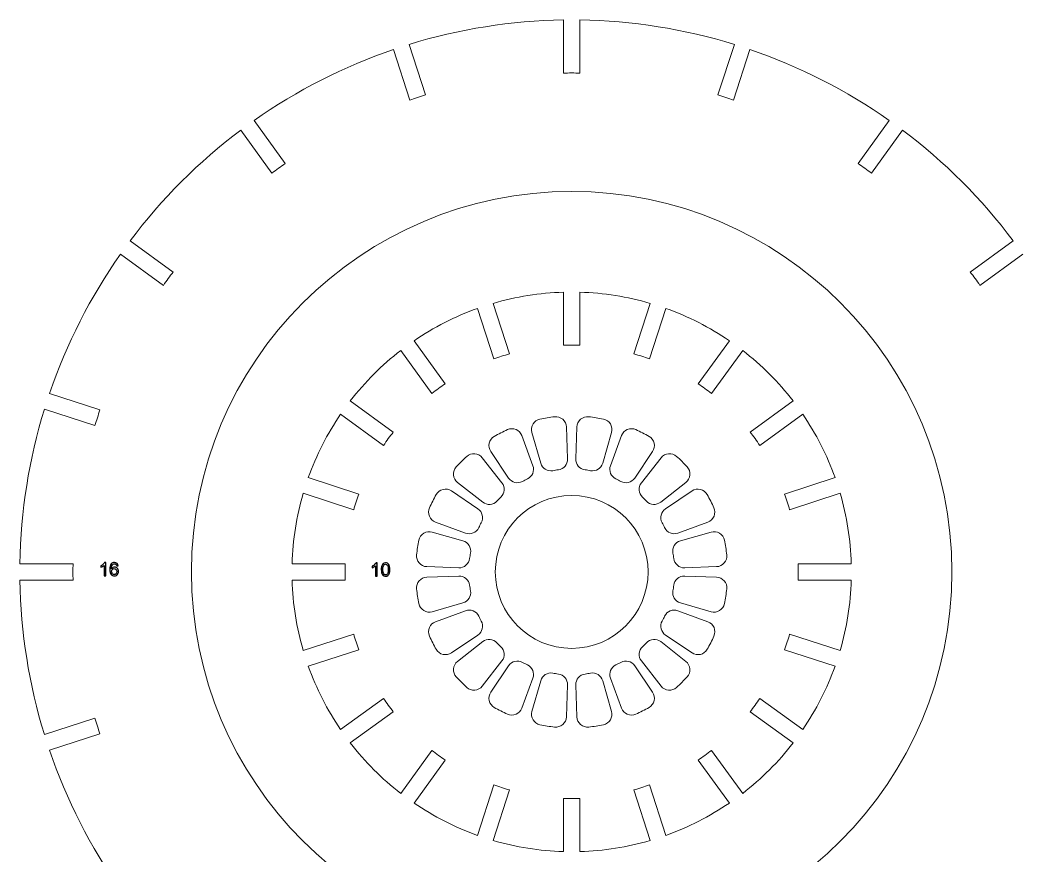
# Model space of a CAD drawing. Header units: millimetres. Extents: x -5830 to -1938, y -580 to 2011.
# Drawn here: x -4079.3 to -3891.2, y -228.4 to -71.1 of the extents above; entities that cross this region are included whole.
import ezdxf

# ---------------------------------------------------------------- set-up
doc = ezdxf.new("R2010")
doc.units = ezdxf.units.MM
doc.header["$MEASUREMENT"] = 0
doc.layers.add('layer 1', color=7, linetype='Continuous')

msp = doc.modelspace()

# ---------------------------------------------------------------- linework, layer by layer
at = {"layer": 'layer 1', "lineweight": 9}
for points in [[(-3976.8675, -71.0646), (-3986.7392, -71.2118), (-3996.5396, -72.764), (-4005.9736, -75.6746)], [(-3976.8675, -81.0658), (-3976.8675, -81.0658), (-3976.8675, -71.0646), (-3976.8675, -71.0646)], [(-3973.7675, -81.0658), (-3973.7675, -81.0658), (-3973.7675, -71.0646), (-3973.7675, -71.0646)], [(-3944.6615, -75.6746), (-3954.0955, -72.764), (-3963.8959, -71.2118), (-3973.7675, -71.0646)], [(-4008.9219, -76.6325), (-4018.2649, -79.823), (-4027.106, -84.3277), (-4035.1788, -90.0111)], [(-4005.8313, -86.1442), (-4005.8313, -86.1442), (-4008.9219, -76.6325), (-4008.9219, -76.6325)], [(-4002.8831, -85.1863), (-4002.8831, -85.1863), (-4005.9736, -75.6746), (-4005.9736, -75.6746)], [(-3947.752, -85.1863), (-3947.752, -85.1863), (-3944.6615, -75.6746), (-3944.6615, -75.6746)], [(-3944.8037, -86.1442), (-3944.8037, -86.1442), (-3941.7132, -76.6325), (-3941.7132, -76.6325)], [(-3915.4562, -90.0111), (-3923.5291, -84.3277), (-3932.3702, -79.823), (-3941.7132, -76.6325)], [(-3973.7675, -81.0658), (-3974.8008, -81.0488), (-3975.8343, -81.0488), (-3976.8675, -81.0658)], [(-4002.8831, -85.1863), (-4003.871, -85.4894), (-4004.8539, -85.8087), (-4005.8313, -86.1442)], [(-3944.8037, -86.1442), (-3945.7812, -85.8087), (-3946.7641, -85.4894), (-3947.752, -85.1863)], [(-4029.3003, -98.1023), (-4029.3003, -98.1023), (-4035.1788, -90.0111), (-4035.1788, -90.0111)], [(-3921.3348, -98.1023), (-3921.3348, -98.1023), (-3915.4562, -90.0111), (-3915.4562, -90.0111)], [(-4037.6868, -91.8332), (-4045.5866, -97.7547), (-4052.603, -104.771), (-4058.5244, -112.6709)], [(-4031.8082, -99.9244), (-4031.8082, -99.9244), (-4037.6868, -91.8332), (-4037.6868, -91.8332)], [(-3918.8268, -99.9244), (-3918.8268, -99.9244), (-3912.9483, -91.8332), (-3912.9483, -91.8332)], [(-3892.1106, -112.6709), (-3898.0321, -104.771), (-3905.0484, -97.7547), (-3912.9483, -91.8332)], [(-4029.3003, -98.1023), (-4030.1462, -98.6958), (-4030.9823, -99.3033), (-4031.8082, -99.9244)], [(-3918.8268, -99.9244), (-3919.6528, -99.3033), (-3920.4889, -98.6958), (-3921.3348, -98.1023)], [(-4050.4333, -118.5495), (-4050.4333, -118.5495), (-4058.5244, -112.6709), (-4058.5244, -112.6709)], [(-3900.2018, -118.5495), (-3900.2018, -118.5495), (-3892.1106, -112.6709), (-3892.1106, -112.6709)], [(-4060.3466, -115.1788), (-4066.0299, -123.2517), (-4070.5347, -132.0928), (-4073.7252, -141.4358)], [(-4052.2554, -121.0574), (-4052.2554, -121.0574), (-4060.3466, -115.1788), (-4060.3466, -115.1788)], [(-3898.3797, -121.0574), (-3898.3797, -121.0574), (-3890.2885, -115.1788), (-3890.2885, -115.1788)], [(-4050.4333, -118.5495), (-4051.0544, -119.3754), (-4051.6619, -120.2115), (-4052.2554, -121.0574)], [(-3898.3797, -121.0574), (-3898.9732, -120.2115), (-3899.5807, -119.3754), (-3900.2018, -118.5495)], [(-3976.8675, -122.3506), (-3981.3582, -122.4827), (-3985.8136, -123.1884), (-3990.1254, -124.4504)], [(-3976.8675, -132.3559), (-3976.8675, -132.3559), (-3976.8675, -122.3506), (-3976.8675, -122.3506)], [(-3973.7675, -132.3559), (-3973.7675, -132.3559), (-3973.7675, -122.3506), (-3973.7675, -122.3506)], [(-3960.5097, -124.4504), (-3964.8214, -123.1884), (-3969.2768, -122.4827), (-3973.7675, -122.3506)], [(-3993.0736, -125.4084), (-3997.3037, -126.9217), (-4001.323, -128.9697), (-4005.0337, -131.5023)], [(-3989.9818, -134.924), (-3989.9818, -134.924), (-3993.0736, -125.4084), (-3993.0736, -125.4084)], [(-3987.0335, -133.9661), (-3987.0335, -133.9661), (-3990.1254, -124.4504), (-3990.1254, -124.4504)], [(-3963.6015, -133.9661), (-3963.6015, -133.9661), (-3960.5097, -124.4504), (-3960.5097, -124.4504)], [(-3960.6533, -134.924), (-3960.6533, -134.924), (-3957.5614, -125.4084), (-3957.5614, -125.4084)], [(-3945.6014, -131.5023), (-3949.3121, -128.9697), (-3953.3313, -126.9217), (-3957.5614, -125.4084)], [(-3999.1527, -139.5968), (-3999.1527, -139.5968), (-4005.0337, -131.5023), (-4005.0337, -131.5023)], [(-3951.4824, -139.5968), (-3951.4824, -139.5968), (-3945.6014, -131.5023), (-3945.6014, -131.5023)], [(-4007.5416, -133.3245), (-4011.0971, -136.0709), (-4014.2868, -139.2606), (-4017.0332, -142.816)], [(-4001.6607, -141.419), (-4001.6607, -141.419), (-4007.5416, -133.3245), (-4007.5416, -133.3245)], [(-3973.7675, -132.3559), (-3974.8005, -132.3184), (-3975.8345, -132.3184), (-3976.8675, -132.3559)], [(-3948.9744, -141.419), (-3948.9744, -141.419), (-3943.0934, -133.3245), (-3943.0934, -133.3245)], [(-3933.6019, -142.816), (-3936.3483, -139.2606), (-3939.538, -136.0709), (-3943.0934, -133.3245)], [(-3987.0335, -133.9661), (-3988.0276, -134.2496), (-3989.011, -134.5691), (-3989.9818, -134.924)], [(-3960.6533, -134.924), (-3961.6241, -134.5691), (-3962.6075, -134.2496), (-3963.6015, -133.9661)], [(-3999.1527, -139.5968), (-4000.0105, -140.1737), (-4000.847, -140.7814), (-4001.6607, -141.419)], [(-3948.9744, -141.419), (-3949.7881, -140.7814), (-3950.6246, -140.1737), (-3951.4824, -139.5968)], [(-4064.2134, -144.5264), (-4064.2134, -144.5264), (-4073.7252, -141.4358), (-4073.7252, -141.4358)], [(-4008.9387, -148.697), (-4008.9387, -148.697), (-4017.0332, -142.816), (-4017.0332, -142.816)], [(-3941.6964, -148.697), (-3941.6964, -148.697), (-3933.6019, -142.816), (-3933.6019, -142.816)], [(-4074.6831, -144.3841), (-4077.5937, -153.8181), (-4079.1459, -163.6185), (-4079.2931, -173.4901)], [(-4065.1714, -147.4746), (-4065.1714, -147.4746), (-4074.6831, -144.3841), (-4074.6831, -144.3841)], [(-4064.2134, -144.5264), (-4064.5489, -145.5038), (-4064.8683, -146.4867), (-4065.1714, -147.4746)], [(-4018.8553, -145.324), (-4021.388, -149.0347), (-4023.4359, -153.054), (-4024.9493, -157.284)], [(-4010.7608, -151.205), (-4010.7608, -151.205), (-4018.8553, -145.324), (-4018.8553, -145.324)], [(-3978.5263, -145.8131), (-3979.4565, -145.9152), (-3980.3813, -146.0617), (-3981.2975, -146.252)], [(-3969.3375, -146.252), (-3970.2538, -146.0617), (-3971.1786, -145.9152), (-3972.1088, -145.8131)], [(-3939.8742, -151.205), (-3939.8742, -151.205), (-3931.7797, -145.324), (-3931.7797, -145.324)], [(-3925.6858, -157.284), (-3927.1991, -153.054), (-3929.247, -149.0347), (-3931.7797, -145.324)], [(-3987.4009, -148.2351), (-3988.254, -148.6197), (-3989.0883, -149.0447), (-3989.9009, -149.5089)], [(-3976.0907, -153.7478), (-3976.0907, -153.7478), (-3976.3093, -147.7285), (-3976.3093, -147.7285)], [(-3974.5443, -153.7478), (-3974.5443, -153.7478), (-3974.3258, -147.7285), (-3974.3258, -147.7285)], [(-3960.7342, -149.5089), (-3961.5468, -149.0447), (-3962.3811, -148.6197), (-3963.2342, -148.2351)], [(-4008.9387, -148.697), (-4009.5762, -149.5107), (-4010.184, -150.3472), (-4010.7608, -151.205)], [(-3982.6326, -155.0289), (-3982.6326, -155.0289), (-3984.7005, -149.3717), (-3984.7005, -149.3717)], [(-3981.1619, -154.551), (-3981.1619, -154.551), (-3982.8141, -148.7588), (-3982.8141, -148.7588)], [(-3969.4732, -154.551), (-3969.4732, -154.551), (-3967.821, -148.7588), (-3967.821, -148.7588)], [(-3968.0025, -155.0289), (-3968.0025, -155.0289), (-3965.9346, -149.3717), (-3965.9346, -149.3717)], [(-3939.8742, -151.205), (-3940.4511, -150.3472), (-3941.0588, -149.5107), (-3941.6964, -148.697)], [(-3995.0927, -153.281), (-3995.7852, -153.9104), (-3996.4473, -154.5724), (-3997.0767, -155.265)], [(-3988.4584, -158.2688), (-3988.4584, -158.2688), (-3992.1733, -153.5275), (-3992.1733, -153.5275)], [(-3987.2073, -157.3598), (-3987.2073, -157.3598), (-3990.5685, -152.3616), (-3990.5685, -152.3616)], [(-3977.8304, -155.8036), (-3976.8069, -155.6699), (-3976.0533, -154.7793), (-3976.0907, -153.7479)], [(-3974.5443, -153.7478), (-3974.5818, -154.7793), (-3973.8282, -155.6699), (-3972.8047, -155.8036)], [(-3963.4278, -157.3598), (-3963.4278, -157.3598), (-3960.0665, -152.3616), (-3960.0665, -152.3616)], [(-3962.1767, -158.2688), (-3962.1767, -158.2688), (-3958.4618, -153.5275), (-3958.4618, -153.5275)], [(-3953.5584, -155.265), (-3954.1877, -154.5724), (-3954.8498, -153.9104), (-3955.5424, -153.281)], [(-3983.6518, -157.5216), (-3982.7197, -157.0782), (-3982.2782, -155.9983), (-3982.6326, -155.0289)], [(-3981.1619, -154.551), (-3980.8788, -155.5436), (-3979.8868, -156.1577), (-3978.8721, -155.9686)], [(-3977.8304, -155.8036), (-3978.179, -155.8491), (-3978.5264, -155.9041), (-3978.8721, -155.9686)], [(-3971.7629, -155.9686), (-3972.1086, -155.9041), (-3972.456, -155.8491), (-3972.8047, -155.8036)], [(-3971.7629, -155.9686), (-3970.7483, -156.1577), (-3969.7563, -155.5436), (-3969.4732, -154.551)], [(-3968.0025, -155.0289), (-3968.3569, -155.9983), (-3967.9153, -157.0782), (-3966.9833, -157.5216)], [(-4015.4336, -160.3759), (-4015.4336, -160.3759), (-4024.9493, -157.284), (-4024.9493, -157.284)], [(-3987.2073, -157.3598), (-3986.6313, -158.2163), (-3985.4982, -158.4938), (-3984.5916, -158.0004)], [(-3983.6518, -157.5216), (-3983.9693, -157.6727), (-3984.2827, -157.8323), (-3984.5916, -158.0004)], [(-3966.0435, -158.0004), (-3966.3523, -157.8323), (-3966.6657, -157.6727), (-3966.9833, -157.5216)], [(-3966.0435, -158.0004), (-3965.1369, -158.4938), (-3964.0037, -158.2163), (-3963.4278, -157.3598)], [(-3935.2014, -160.3759), (-3935.2014, -160.3759), (-3925.6858, -157.284), (-3925.6858, -157.284)], [(-3992.9978, -163.1504), (-3992.9978, -163.1504), (-3997.9961, -159.7891), (-3997.9961, -159.7891)], [(-3992.0889, -161.8993), (-3992.0889, -161.8993), (-3996.8302, -158.1844), (-3996.8302, -158.1844)], [(-3988.6574, -160.9544), (-3987.908, -160.2447), (-3987.8218, -159.0813), (-3988.4584, -158.2688)], [(-3962.1767, -158.2688), (-3962.8133, -159.0812), (-3962.7271, -160.2447), (-3961.9776, -160.9544)], [(-3958.5462, -161.8993), (-3958.5462, -161.8993), (-3953.8049, -158.1844), (-3953.8049, -158.1844)], [(-3957.6372, -163.1504), (-3957.6372, -163.1504), (-3952.639, -159.7891), (-3952.639, -159.7891)], [(-4025.9072, -160.2323), (-4027.1693, -164.5441), (-4027.875, -168.9994), (-4028.0071, -173.4901)], [(-4016.3916, -163.3241), (-4016.3916, -163.3241), (-4025.9072, -160.2323), (-4025.9072, -160.2323)], [(-4015.4336, -160.3759), (-4015.7885, -161.3467), (-4016.1081, -162.3301), (-4016.3916, -163.3241)], [(-4000.8488, -160.4568), (-4001.3129, -161.2694), (-4001.738, -162.1037), (-4002.1226, -162.9568)], [(-3992.0889, -161.8993), (-3991.2764, -162.5359), (-3990.113, -162.4497), (-3989.4033, -161.7003)], [(-3988.6574, -160.9544), (-3988.9127, -161.1962), (-3989.1614, -161.4449), (-3989.4033, -161.7003)], [(-3961.2318, -161.7003), (-3961.4736, -161.4449), (-3961.7223, -161.1962), (-3961.9776, -160.9544)], [(-3961.2318, -161.7003), (-3960.5221, -162.4497), (-3959.3586, -162.5359), (-3958.5462, -161.8993)], [(-3948.5125, -162.9568), (-3948.897, -162.1037), (-3949.3221, -161.2694), (-3949.7863, -160.4568)], [(-3934.2435, -163.3241), (-3934.527, -162.3301), (-3934.8465, -161.3467), (-3935.2014, -160.3759)], [(-3934.2435, -163.3241), (-3934.2435, -163.3241), (-3924.7278, -160.2323), (-3924.7278, -160.2323)], [(-3922.628, -173.4901), (-3922.7601, -168.9994), (-3923.4658, -164.5441), (-3924.7278, -160.2323)], [(-3992.3572, -165.7661), (-3991.8638, -164.8595), (-3992.1413, -163.7264), (-3992.9978, -163.1504)], [(-3957.6372, -163.1504), (-3958.4937, -163.7264), (-3958.7712, -164.8595), (-3958.2778, -165.7661)], [(-3995.3288, -167.7251), (-3995.3288, -167.7251), (-4000.986, -165.6572), (-4000.986, -165.6572)], [(-3995.3288, -167.7251), (-3994.3594, -168.0795), (-3993.2795, -167.6379), (-3992.8361, -166.7059)], [(-3992.3572, -165.7661), (-3992.5254, -166.075), (-3992.685, -166.3883), (-3992.8361, -166.7059)], [(-3957.799, -166.7059), (-3957.95, -166.3883), (-3958.1097, -166.075), (-3958.2778, -165.7661)], [(-3957.799, -166.7059), (-3957.3556, -167.6379), (-3956.2757, -168.0795), (-3955.3063, -167.7251)], [(-3955.3063, -167.7251), (-3955.3063, -167.7251), (-3949.6491, -165.6572), (-3949.6491, -165.6572)], [(-4004.1057, -169.0601), (-4004.296, -169.9764), (-4004.4425, -170.9012), (-4004.5446, -171.8314)], [(-3995.8066, -169.1958), (-3995.8066, -169.1958), (-4001.5989, -167.5436), (-4001.5989, -167.5436)], [(-3994.3891, -171.4856), (-3994.2, -170.4709), (-3994.8141, -169.4789), (-3995.8066, -169.1958)], [(-3954.8284, -169.1958), (-3955.821, -169.4789), (-3956.4351, -170.4709), (-3956.246, -171.4856)], [(-3954.8284, -169.1958), (-3954.8284, -169.1958), (-3949.0362, -167.5436), (-3949.0362, -167.5436)], [(-3946.0904, -171.8314), (-3946.1926, -170.9012), (-3946.339, -169.9764), (-3946.5294, -169.0601)], [(-3996.6098, -174.267), (-3995.5784, -174.3044), (-3994.6878, -173.5508), (-3994.5541, -172.5273)], [(-3994.3891, -171.4856), (-3994.4535, -171.8313), (-3994.5086, -172.1786), (-3994.5541, -172.5273)], [(-3956.081, -172.5273), (-3956.1265, -172.1786), (-3956.1815, -171.8313), (-3956.246, -171.4856)], [(-3956.081, -172.5273), (-3955.9473, -173.5508), (-3955.0567, -174.3044), (-3954.0252, -174.267)], [(-4069.2918, -173.4901), (-4069.2918, -173.4901), (-4079.2931, -173.4901), (-4079.2931, -173.4901)], [(-4069.2918, -173.4901), (-4069.3089, -174.5234), (-4069.3089, -175.5569), (-4069.2918, -176.5901)], [(-4018.0017, -173.4901), (-4018.0017, -173.4901), (-4028.0071, -173.4901), (-4028.0071, -173.4901)], [(-4018.0017, -173.4901), (-4018.0392, -174.5231), (-4018.0392, -175.5572), (-4018.0017, -176.5901)], [(-3996.6098, -174.267), (-3996.6098, -174.267), (-4002.6292, -174.0484), (-4002.6292, -174.0484)], [(-3954.0252, -174.267), (-3954.0252, -174.267), (-3948.0059, -174.0484), (-3948.0059, -174.0484)], [(-3932.6333, -173.4901), (-3932.6333, -173.4901), (-3922.628, -173.4901), (-3922.628, -173.4901)], [(-3932.6333, -176.5901), (-3932.5958, -175.5572), (-3932.5958, -174.5233), (-3932.6333, -173.4904)], [(-4069.2918, -176.5901), (-4069.2918, -176.5901), (-4079.2931, -176.5901), (-4079.2931, -176.5901)], [(-4079.2931, -176.5901), (-4079.1459, -186.4618), (-4077.5937, -196.2622), (-4074.6831, -205.6962)], [(-4018.0017, -176.5901), (-4018.0017, -176.5901), (-4028.0071, -176.5901), (-4028.0071, -176.5901)], [(-4028.0071, -176.5901), (-4027.875, -181.0808), (-4027.1693, -185.5362), (-4025.9072, -189.848)], [(-3996.6098, -175.8133), (-3996.6098, -175.8133), (-4002.6292, -176.0319), (-4002.6292, -176.0319)], [(-3994.5541, -177.553), (-3994.6878, -176.5295), (-3995.5784, -175.7759), (-3996.6098, -175.8133)], [(-3954.0252, -175.8133), (-3955.0567, -175.7759), (-3955.9473, -176.5295), (-3956.081, -177.553)], [(-3954.0252, -175.8133), (-3954.0252, -175.8133), (-3948.0059, -176.0319), (-3948.0059, -176.0319)], [(-3932.6333, -176.5901), (-3932.6333, -176.5901), (-3922.628, -176.5901), (-3922.628, -176.5901)], [(-3924.7278, -189.848), (-3923.4658, -185.5362), (-3922.7601, -181.0808), (-3922.628, -176.5901)], [(-4004.5446, -178.2489), (-4004.4425, -179.1791), (-4004.296, -180.1039), (-4004.1057, -181.0201)], [(-3995.8066, -180.8845), (-3994.8141, -180.6014), (-3994.2, -179.6094), (-3994.3891, -178.5948)], [(-3994.5541, -177.553), (-3994.5086, -177.9017), (-3994.4535, -178.249), (-3994.3891, -178.5947)], [(-3956.246, -178.5947), (-3956.4351, -179.6094), (-3955.821, -180.6014), (-3954.8284, -180.8845)], [(-3956.246, -178.5947), (-3956.1815, -178.249), (-3956.1265, -177.9017), (-3956.081, -177.553)], [(-3946.5294, -181.0201), (-3946.339, -180.1039), (-3946.1926, -179.1791), (-3946.0904, -178.2489)], [(-3995.8066, -180.8845), (-3995.8066, -180.8845), (-4001.5989, -182.5367), (-4001.5989, -182.5367)], [(-3995.3288, -182.3552), (-3995.3288, -182.3552), (-4000.986, -184.4231), (-4000.986, -184.4231)], [(-3992.8361, -183.3744), (-3993.2795, -182.4424), (-3994.3594, -182.0008), (-3995.3288, -182.3552)], [(-3955.3063, -182.3552), (-3956.2757, -182.0008), (-3957.3556, -182.4424), (-3957.799, -183.3744)], [(-3955.3063, -182.3552), (-3955.3063, -182.3552), (-3949.6491, -184.4231), (-3949.6491, -184.4231)], [(-3954.8284, -180.8845), (-3954.8284, -180.8845), (-3949.0362, -182.5367), (-3949.0362, -182.5367)], [(-3992.9978, -186.9299), (-3992.1413, -186.3539), (-3991.8638, -185.2208), (-3992.3572, -184.3142)], [(-3992.8361, -183.3744), (-3992.685, -183.692), (-3992.5254, -184.0053), (-3992.3572, -184.3142)], [(-3958.2778, -184.3142), (-3958.7712, -185.2208), (-3958.4937, -186.3539), (-3957.6372, -186.9299)], [(-3958.2778, -184.3142), (-3958.1097, -184.0053), (-3957.95, -183.692), (-3957.799, -183.3744)], [(-4016.3916, -186.7562), (-4016.3916, -186.7562), (-4025.9072, -189.848), (-4025.9072, -189.848)], [(-4016.3916, -186.7562), (-4016.1081, -187.7502), (-4015.7885, -188.7336), (-4015.4336, -189.7044)], [(-4002.1226, -187.1235), (-4001.738, -187.9766), (-4001.3129, -188.8109), (-4000.8488, -189.6235)], [(-3992.9978, -186.9299), (-3992.9978, -186.9299), (-3997.9961, -190.2912), (-3997.9961, -190.2912)], [(-3989.4033, -188.38), (-3990.113, -187.6306), (-3991.2764, -187.5444), (-3992.0889, -188.181)], [(-3958.5462, -188.181), (-3959.3586, -187.5444), (-3960.5221, -187.6306), (-3961.2318, -188.38)], [(-3957.6372, -186.9299), (-3957.6372, -186.9299), (-3952.639, -190.2912), (-3952.639, -190.2912)], [(-3949.7863, -189.6235), (-3949.3221, -188.8109), (-3948.897, -187.9766), (-3948.5125, -187.1235)], [(-3935.2014, -189.7044), (-3934.8465, -188.7336), (-3934.527, -187.7502), (-3934.2435, -186.7562)], [(-3934.2435, -186.7562), (-3934.2435, -186.7562), (-3924.7278, -189.848), (-3924.7278, -189.848)], [(-4015.4336, -189.7044), (-4015.4336, -189.7044), (-4024.9493, -192.7962), (-4024.9493, -192.7962)], [(-3992.0889, -188.181), (-3992.0889, -188.181), (-3996.8302, -191.8959), (-3996.8302, -191.8959)], [(-3989.4033, -188.38), (-3989.1614, -188.6354), (-3988.9127, -188.8841), (-3988.6574, -189.1259)], [(-3988.4584, -191.8115), (-3987.8218, -190.999), (-3987.908, -189.8356), (-3988.6574, -189.1259)], [(-3961.9776, -189.1259), (-3962.7271, -189.8356), (-3962.8133, -190.999), (-3962.1767, -191.8115)], [(-3961.9776, -189.1259), (-3961.7223, -188.8841), (-3961.4736, -188.6354), (-3961.2318, -188.38)], [(-3958.5462, -188.181), (-3958.5462, -188.181), (-3953.8049, -191.8959), (-3953.8049, -191.8959)], [(-3935.2014, -189.7044), (-3935.2014, -189.7044), (-3925.6858, -192.7962), (-3925.6858, -192.7962)], [(-3988.4584, -191.8115), (-3988.4584, -191.8115), (-3992.1733, -196.5528), (-3992.1733, -196.5528)], [(-3984.5916, -192.0799), (-3985.4982, -191.5864), (-3986.6313, -191.864), (-3987.2073, -192.7205)], [(-3963.4278, -192.7205), (-3964.0037, -191.864), (-3965.1369, -191.5864), (-3966.0435, -192.0799)], [(-3962.1767, -191.8115), (-3962.1767, -191.8115), (-3958.4618, -196.5528), (-3958.4618, -196.5528)], [(-4024.9493, -192.7962), (-4023.4359, -197.0263), (-4021.388, -201.0456), (-4018.8553, -204.7563)], [(-3987.2073, -192.7205), (-3987.2073, -192.7205), (-3990.5685, -197.7187), (-3990.5685, -197.7187)], [(-3984.5916, -192.0799), (-3984.2827, -192.248), (-3983.9693, -192.4076), (-3983.6518, -192.5587)], [(-3982.6326, -195.0514), (-3982.2782, -194.082), (-3982.7197, -193.0021), (-3983.6518, -192.5587)], [(-3966.9833, -192.5587), (-3967.9153, -193.0021), (-3968.3569, -194.082), (-3968.0025, -195.0514)], [(-3966.9833, -192.5587), (-3966.6657, -192.4076), (-3966.3523, -192.248), (-3966.0435, -192.0799)], [(-3963.4278, -192.7205), (-3963.4278, -192.7205), (-3960.0665, -197.7187), (-3960.0665, -197.7187)], [(-3931.7797, -204.7563), (-3929.247, -201.0456), (-3927.1991, -197.0263), (-3925.6858, -192.7962)], [(-3997.0767, -194.8153), (-3996.4473, -195.5078), (-3995.7852, -196.1699), (-3995.0927, -196.7993)], [(-3982.6326, -195.0514), (-3982.6326, -195.0514), (-3984.7005, -200.7086), (-3984.7005, -200.7086)], [(-3981.1619, -195.5293), (-3981.1619, -195.5293), (-3982.8141, -201.3215), (-3982.8141, -201.3215)], [(-3978.8721, -194.1117), (-3979.8868, -193.9226), (-3980.8788, -194.5367), (-3981.1619, -195.5293)], [(-3978.8721, -194.1117), (-3978.5264, -194.1762), (-3978.179, -194.2312), (-3977.8304, -194.2767)], [(-3976.0907, -196.3324), (-3976.0533, -195.301), (-3976.8069, -194.4104), (-3977.8303, -194.2767)], [(-3972.8047, -194.2767), (-3973.8282, -194.4104), (-3974.5818, -195.301), (-3974.5443, -196.3324)], [(-3972.8047, -194.2767), (-3972.456, -194.2312), (-3972.1086, -194.1762), (-3971.7629, -194.1117)], [(-3969.4732, -195.5293), (-3969.7563, -194.5367), (-3970.7483, -193.9226), (-3971.7629, -194.1117)], [(-3969.4732, -195.5293), (-3969.4732, -195.5293), (-3967.821, -201.3215), (-3967.821, -201.3215)], [(-3968.0025, -195.0514), (-3968.0025, -195.0514), (-3965.9346, -200.7086), (-3965.9346, -200.7086)], [(-3955.5424, -196.7993), (-3954.8498, -196.1699), (-3954.1877, -195.5078), (-3953.5584, -194.8153)], [(-3976.0907, -196.3324), (-3976.0907, -196.3324), (-3976.3093, -202.3518), (-3976.3093, -202.3518)], [(-3974.5443, -196.3324), (-3974.5443, -196.3324), (-3974.3258, -202.3518), (-3974.3258, -202.3518)], [(-4010.7608, -198.8753), (-4010.7608, -198.8753), (-4018.8553, -204.7563), (-4018.8553, -204.7563)], [(-4010.7608, -198.8753), (-4010.184, -199.7331), (-4009.5762, -200.5696), (-4008.9387, -201.3833)], [(-3941.6964, -201.3833), (-3941.0588, -200.5696), (-3940.4511, -199.7331), (-3939.8742, -198.8753)], [(-3939.8742, -198.8753), (-3939.8742, -198.8753), (-3931.7797, -204.7563), (-3931.7797, -204.7563)], [(-3989.9009, -200.5714), (-3989.0883, -201.0355), (-3988.254, -201.4606), (-3987.4009, -201.8452)], [(-3963.2342, -201.8452), (-3962.3811, -201.4606), (-3961.5468, -201.0355), (-3960.7342, -200.5714)], [(-4065.1714, -202.6057), (-4065.1714, -202.6057), (-4074.6831, -205.6962), (-4074.6831, -205.6962)], [(-4065.1714, -202.6057), (-4064.8683, -203.5936), (-4064.5489, -204.5765), (-4064.2134, -205.5539)], [(-4008.9387, -201.3833), (-4008.9387, -201.3833), (-4017.0332, -207.2643), (-4017.0332, -207.2643)], [(-3941.6964, -201.3833), (-3941.6964, -201.3833), (-3933.6019, -207.2643), (-3933.6019, -207.2643)], [(-3981.2975, -203.8283), (-3980.3813, -204.0186), (-3979.4565, -204.1651), (-3978.5263, -204.2672)], [(-3972.1088, -204.2672), (-3971.1786, -204.1651), (-3970.2538, -204.0186), (-3969.3375, -203.8283)], [(-4064.2134, -205.5539), (-4064.2134, -205.5539), (-4073.7252, -208.6445), (-4073.7252, -208.6445)], [(-4073.7252, -208.6445), (-4070.5347, -217.9875), (-4066.0299, -226.8286), (-4060.3466, -234.9015)], [(-4017.0332, -207.2643), (-4014.2868, -210.8197), (-4011.0971, -214.0094), (-4007.5416, -216.7558)], [(-4001.6607, -208.6613), (-4001.6607, -208.6613), (-4007.5416, -216.7558), (-4007.5416, -216.7558)], [(-4001.6607, -208.6613), (-4000.847, -209.2988), (-4000.0105, -209.9066), (-3999.1527, -210.4835)], [(-3951.4824, -210.4835), (-3950.6246, -209.9066), (-3949.7881, -209.2988), (-3948.9744, -208.6613)], [(-3948.9744, -208.6613), (-3948.9744, -208.6613), (-3943.0934, -216.7558), (-3943.0934, -216.7558)], [(-3943.0934, -216.7558), (-3939.538, -214.0094), (-3936.3483, -210.8197), (-3933.6019, -207.2643)], [(-3999.1527, -210.4835), (-3999.1527, -210.4835), (-4005.0337, -218.5779), (-4005.0337, -218.5779)], [(-3951.4824, -210.4835), (-3951.4824, -210.4835), (-3945.6014, -218.5779), (-3945.6014, -218.5779)], [(-3989.9818, -215.1563), (-3989.9818, -215.1563), (-3993.0736, -224.6719), (-3993.0736, -224.6719)], [(-3987.0335, -216.1142), (-3987.0335, -216.1142), (-3990.1254, -225.6299), (-3990.1254, -225.6299)], [(-3989.9818, -215.1563), (-3989.011, -215.5111), (-3988.0276, -215.8307), (-3987.0335, -216.1142)], [(-3963.6015, -216.1142), (-3962.6075, -215.8307), (-3961.6241, -215.5111), (-3960.6533, -215.1563)], [(-3963.6015, -216.1142), (-3963.6015, -216.1142), (-3960.5097, -225.6299), (-3960.5097, -225.6299)], [(-3960.6533, -215.1563), (-3960.6533, -215.1563), (-3957.5614, -224.6719), (-3957.5614, -224.6719)], [(-3976.8675, -217.7243), (-3975.8345, -217.7619), (-3974.8005, -217.7619), (-3973.7675, -217.7243)], [(-3976.8675, -217.7243), (-3976.8675, -217.7243), (-3976.8675, -227.7297), (-3976.8675, -227.7297)], [(-3973.7675, -217.7243), (-3973.7675, -217.7243), (-3973.7675, -227.7297), (-3973.7675, -227.7297)], [(-4005.0337, -218.5779), (-4001.323, -221.1106), (-3997.3037, -223.1586), (-3993.0736, -224.6719)], [(-3957.5614, -224.6719), (-3953.3313, -223.1586), (-3949.3121, -221.1106), (-3945.6014, -218.5779)], [(-3990.1254, -225.6299), (-3985.8136, -226.8919), (-3981.3582, -227.5976), (-3976.8675, -227.7297)], [(-3973.7675, -227.7297), (-3969.2768, -227.5976), (-3964.8214, -226.8919), (-3960.5097, -225.6299)]]:
    msp.add_open_spline(points, degree=3, dxfattribs=at)
for points, knots in [([(-3903.6539, -175.0401), (-3903.6539, -135.4614), (-3935.7387, -103.3765), (-3975.3174, -103.3765), (-3975.3174, -103.3765), (-4014.8961, -103.3764), (-4046.9811, -135.4613), (-4046.9812, -175.04), (-4046.9812, -175.04), (-4046.9813, -214.6187), (-4014.8965, -246.7036), (-3975.3178, -246.7038), (-3975.3178, -246.7038), (-3935.7391, -246.704), (-3903.6541, -214.6192), (-3903.6539, -175.0405)], [0, 0, 0, 0, 0.2, 0.2, 0.2, 0.2, 0.4, 0.4, 0.4, 0.4, 0.6, 0.6, 0.6, 0.6, 1, 1, 1, 1]), ([(-3981.2975, -146.252), (-3981.8417, -146.365), (-3982.3143, -146.6994), (-3982.602, -147.1749), (-3982.602, -147.1749), (-3982.8897, -147.6505), (-3982.9665, -148.2243), (-3982.8141, -148.7588)], [0, 0, 0, 0, 0.33333333, 0.33333333, 0.33333333, 0.33333333, 1, 1, 1, 1]), ([(-3976.3093, -147.7285), (-3976.3295, -147.1731), (-3976.5799, -146.6511), (-3977.0004, -146.2877), (-3977.0004, -146.2877), (-3977.421, -145.9244), (-3977.9738, -145.7524), (-3978.5263, -145.8131)], [0, 0, 0, 0, 0.33333333, 0.33333333, 0.33333333, 0.33333333, 1, 1, 1, 1]), ([(-3972.1088, -145.8131), (-3972.6613, -145.7524), (-3973.2141, -145.9244), (-3973.6347, -146.2877), (-3973.6347, -146.2877), (-3974.0552, -146.6511), (-3974.3056, -147.1731), (-3974.3258, -147.7285)], [0, 0, 0, 0, 0.33333333, 0.33333333, 0.33333333, 0.33333333, 1, 1, 1, 1]), ([(-3967.821, -148.7588), (-3967.6686, -148.2243), (-3967.7454, -147.6505), (-3968.0331, -147.175), (-3968.0331, -147.175), (-3968.3208, -146.6994), (-3968.7934, -146.365), (-3969.3375, -146.252)], [0, 0, 0, 0, 0.33333333, 0.33333333, 0.33333333, 0.33333333, 1, 1, 1, 1]), ([(-3984.7005, -149.3717), (-3984.8913, -148.8497), (-3985.2908, -148.4307), (-3985.803, -148.215), (-3985.803, -148.215), (-3986.3153, -147.9994), (-3986.8942, -148.0067), (-3987.4009, -148.2351)], [0, 0, 0, 0, 0.33333333, 0.33333333, 0.33333333, 0.33333333, 1, 1, 1, 1]), ([(-3963.2342, -148.2351), (-3963.7409, -148.0067), (-3964.3198, -147.9994), (-3964.832, -148.215), (-3964.832, -148.215), (-3965.3443, -148.4307), (-3965.7437, -148.8497), (-3965.9346, -149.3717)], [0, 0, 0, 0, 0.33333333, 0.33333333, 0.33333333, 0.33333333, 1, 1, 1, 1]), ([(-3989.9009, -149.5089), (-3990.3835, -149.7846), (-3990.7296, -150.2486), (-3990.8563, -150.7898), (-3990.8563, -150.7898), (-3990.9829, -151.331), (-3990.8787, -151.9004), (-3990.5685, -152.3616)], [0, 0, 0, 0, 0.33333333, 0.33333333, 0.33333333, 0.33333333, 1, 1, 1, 1]), ([(-3960.0665, -152.3616), (-3959.7564, -151.9004), (-3959.6521, -151.331), (-3959.7788, -150.7898), (-3959.7788, -150.7898), (-3959.9054, -150.2486), (-3960.2516, -149.7846), (-3960.7342, -149.5089)], [0, 0, 0, 0, 0.33333333, 0.33333333, 0.33333333, 0.33333333, 1, 1, 1, 1]), ([(-3992.1733, -153.5275), (-3992.5161, -153.09), (-3993.0254, -152.8149), (-3993.5793, -152.7681), (-3993.5793, -152.7681), (-3994.1331, -152.7214), (-3994.6814, -152.9072), (-3995.0927, -153.281)], [0, 0, 0, 0, 0.33333333, 0.33333333, 0.33333333, 0.33333333, 1, 1, 1, 1]), ([(-3955.5424, -153.281), (-3955.9537, -152.9072), (-3956.502, -152.7214), (-3957.0558, -152.7681), (-3957.0558, -152.7681), (-3957.6096, -152.8149), (-3958.119, -153.09), (-3958.4618, -153.5275)], [0, 0, 0, 0, 0.33333333, 0.33333333, 0.33333333, 0.33333333, 1, 1, 1, 1]), ([(-3997.0767, -155.265), (-3997.4505, -155.6763), (-3997.6363, -156.2246), (-3997.5895, -156.7784), (-3997.5895, -156.7784), (-3997.5428, -157.3322), (-3997.2676, -157.8416), (-3996.8302, -158.1844)], [0, 0, 0, 0, 0.33333333, 0.33333333, 0.33333333, 0.33333333, 1, 1, 1, 1]), ([(-3953.8049, -158.1844), (-3953.3674, -157.8416), (-3953.0923, -157.3323), (-3953.0455, -156.7784), (-3953.0455, -156.7784), (-3952.9988, -156.2246), (-3953.1845, -155.6763), (-3953.5583, -155.265)], [0, 0, 0, 0, 0.33333333, 0.33333333, 0.33333333, 0.33333333, 1, 1, 1, 1]), ([(-3997.9961, -159.7891), (-3998.4573, -159.479), (-3999.0267, -159.3747), (-3999.5679, -159.5014), (-3999.5679, -159.5014), (-4000.1091, -159.628), (-4000.5731, -159.9742), (-4000.8488, -160.4568)], [0, 0, 0, 0, 0.33333333, 0.33333333, 0.33333333, 0.33333333, 1, 1, 1, 1]), ([(-3949.7863, -160.4568), (-3950.0619, -159.9742), (-3950.526, -159.628), (-3951.0672, -159.5014), (-3951.0672, -159.5014), (-3951.6083, -159.3747), (-3952.1778, -159.479), (-3952.639, -159.7891)], [0, 0, 0, 0, 0.33333333, 0.33333333, 0.33333333, 0.33333333, 1, 1, 1, 1]), ([(-3960.9175, -175.0401), (-3960.9175, -167.0873), (-3967.3646, -160.6402), (-3975.3175, -160.6401), (-3975.3175, -160.6401), (-3983.2704, -160.6401), (-3989.7175, -167.0872), (-3989.7175, -175.0401), (-3989.7175, -175.0401), (-3989.7176, -182.993), (-3983.2705, -189.4401), (-3975.3176, -189.4401), (-3975.3176, -189.4401), (-3967.3647, -189.4402), (-3960.9176, -182.9931), (-3960.9175, -175.0402)], [0, 0, 0, 0, 0.2, 0.2, 0.2, 0.2, 0.4, 0.4, 0.4, 0.4, 0.6, 0.6, 0.6, 0.6, 1, 1, 1, 1]), ([(-4002.1226, -162.9568), (-4002.351, -163.4635), (-4002.3583, -164.0424), (-4002.1427, -164.5546), (-4002.1427, -164.5546), (-4001.927, -165.0669), (-4001.508, -165.4663), (-4000.986, -165.6572)], [0, 0, 0, 0, 0.33333333, 0.33333333, 0.33333333, 0.33333333, 1, 1, 1, 1]), ([(-3949.6491, -165.6572), (-3949.1271, -165.4663), (-3948.708, -165.0669), (-3948.4924, -164.5547), (-3948.4924, -164.5547), (-3948.2768, -164.0424), (-3948.2841, -163.4635), (-3948.5125, -162.9568)], [0, 0, 0, 0, 0.33333333, 0.33333333, 0.33333333, 0.33333333, 1, 1, 1, 1]), ([(-4001.5989, -167.5436), (-4002.1334, -167.3912), (-4002.7072, -167.468), (-4003.1827, -167.7557), (-4003.1827, -167.7557), (-4003.6583, -168.0434), (-4003.9927, -168.516), (-4004.1057, -169.0601)], [0, 0, 0, 0, 0.33333333, 0.33333333, 0.33333333, 0.33333333, 1, 1, 1, 1]), ([(-3946.5294, -169.0601), (-3946.6424, -168.516), (-3946.9768, -168.0434), (-3947.4523, -167.7557), (-3947.4523, -167.7557), (-3947.9279, -167.468), (-3948.5017, -167.3912), (-3949.0362, -167.5436)], [0, 0, 0, 0, 0.33333333, 0.33333333, 0.33333333, 0.33333333, 1, 1, 1, 1]), ([(-4004.5446, -171.8314), (-4004.6053, -172.3839), (-4004.4333, -172.9367), (-4004.0699, -173.3573), (-4004.0699, -173.3573), (-4003.7066, -173.7778), (-4003.1846, -174.0282), (-4002.6292, -174.0484)], [0, 0, 0, 0, 0.33333333, 0.33333333, 0.33333333, 0.33333333, 1, 1, 1, 1]), ([(-3948.0059, -174.0484), (-3947.4505, -174.0282), (-3946.9285, -173.7778), (-3946.5651, -173.3573), (-3946.5651, -173.3573), (-3946.2018, -172.9367), (-3946.0298, -172.3839), (-3946.0904, -171.8314)], [0, 0, 0, 0, 0.33333333, 0.33333333, 0.33333333, 0.33333333, 1, 1, 1, 1]), ([(-4002.6292, -176.0319), (-4003.1846, -176.0521), (-4003.7066, -176.3025), (-4004.0699, -176.723), (-4004.0699, -176.723), (-4004.4333, -177.1436), (-4004.6053, -177.6964), (-4004.5446, -178.2489)], [0, 0, 0, 0, 0.33333333, 0.33333333, 0.33333333, 0.33333333, 1, 1, 1, 1]), ([(-3946.0904, -178.2489), (-3946.0298, -177.6964), (-3946.2018, -177.1436), (-3946.5651, -176.723), (-3946.5651, -176.723), (-3946.9285, -176.3025), (-3947.4505, -176.0521), (-3948.0059, -176.0319)], [0, 0, 0, 0, 0.33333333, 0.33333333, 0.33333333, 0.33333333, 1, 1, 1, 1]), ([(-4004.1057, -181.0201), (-4003.9927, -181.5643), (-4003.6583, -182.0369), (-4003.1827, -182.3246), (-4003.1827, -182.3246), (-4002.7072, -182.6123), (-4002.1334, -182.6891), (-4001.5989, -182.5367)], [0, 0, 0, 0, 0.33333333, 0.33333333, 0.33333333, 0.33333333, 1, 1, 1, 1]), ([(-3949.0362, -182.5367), (-3948.5017, -182.6891), (-3947.9279, -182.6123), (-3947.4523, -182.3246), (-3947.4523, -182.3246), (-3946.9768, -182.0369), (-3946.6424, -181.5643), (-3946.5294, -181.0201)], [0, 0, 0, 0, 0.33333333, 0.33333333, 0.33333333, 0.33333333, 1, 1, 1, 1]), ([(-4000.986, -184.4231), (-4001.508, -184.614), (-4001.927, -185.0134), (-4002.1427, -185.5256), (-4002.1427, -185.5256), (-4002.3583, -186.0379), (-4002.351, -186.6168), (-4002.1226, -187.1235)], [0, 0, 0, 0, 0.33333333, 0.33333333, 0.33333333, 0.33333333, 1, 1, 1, 1]), ([(-3948.5125, -187.1235), (-3948.2841, -186.6168), (-3948.2768, -186.0379), (-3948.4924, -185.5257), (-3948.4924, -185.5257), (-3948.708, -185.0134), (-3949.1271, -184.614), (-3949.6491, -184.4231)], [0, 0, 0, 0, 0.33333333, 0.33333333, 0.33333333, 0.33333333, 1, 1, 1, 1]), ([(-4000.8488, -189.6235), (-4000.5731, -190.1061), (-4000.1091, -190.4522), (-3999.5679, -190.5789), (-3999.5679, -190.5789), (-3999.0267, -190.7056), (-3998.4573, -190.6013), (-3997.9961, -190.2912)], [0, 0, 0, 0, 0.33333333, 0.33333333, 0.33333333, 0.33333333, 1, 1, 1, 1]), ([(-3952.639, -190.2912), (-3952.1778, -190.6013), (-3951.6083, -190.7056), (-3951.0672, -190.5789), (-3951.0672, -190.5789), (-3950.526, -190.4522), (-3950.0619, -190.1061), (-3949.7863, -189.6235)], [0, 0, 0, 0, 0.33333333, 0.33333333, 0.33333333, 0.33333333, 1, 1, 1, 1]), ([(-3996.8302, -191.8959), (-3997.2676, -192.2387), (-3997.5428, -192.748), (-3997.5895, -193.3019), (-3997.5895, -193.3019), (-3997.6363, -193.8557), (-3997.4505, -194.404), (-3997.0767, -194.8153)], [0, 0, 0, 0, 0.33333333, 0.33333333, 0.33333333, 0.33333333, 1, 1, 1, 1]), ([(-3953.5584, -194.8153), (-3953.1845, -194.404), (-3952.9988, -193.8557), (-3953.0455, -193.3019), (-3953.0455, -193.3019), (-3953.0923, -192.7481), (-3953.3674, -192.2387), (-3953.8049, -191.8959)], [0, 0, 0, 0, 0.33333333, 0.33333333, 0.33333333, 0.33333333, 1, 1, 1, 1]), ([(-3995.0927, -196.7993), (-3994.6814, -197.1731), (-3994.1331, -197.3589), (-3993.5793, -197.3122), (-3993.5793, -197.3122), (-3993.0254, -197.2654), (-3992.5161, -196.9903), (-3992.1733, -196.5528)], [0, 0, 0, 0, 0.33333333, 0.33333333, 0.33333333, 0.33333333, 1, 1, 1, 1]), ([(-3958.4618, -196.5528), (-3958.119, -196.9903), (-3957.6096, -197.2654), (-3957.0558, -197.3122), (-3957.0558, -197.3122), (-3956.502, -197.3589), (-3955.9537, -197.1731), (-3955.5424, -196.7993)], [0, 0, 0, 0, 0.33333333, 0.33333333, 0.33333333, 0.33333333, 1, 1, 1, 1]), ([(-3990.5685, -197.7187), (-3990.8787, -198.1799), (-3990.9829, -198.7493), (-3990.8563, -199.2905), (-3990.8563, -199.2905), (-3990.7296, -199.8317), (-3990.3835, -200.2957), (-3989.9009, -200.5714)], [0, 0, 0, 0, 0.33333333, 0.33333333, 0.33333333, 0.33333333, 1, 1, 1, 1]), ([(-3960.7342, -200.5714), (-3960.2516, -200.2957), (-3959.9054, -199.8317), (-3959.7788, -199.2905), (-3959.7788, -199.2905), (-3959.6521, -198.7493), (-3959.7564, -198.1799), (-3960.0665, -197.7187)], [0, 0, 0, 0, 0.33333333, 0.33333333, 0.33333333, 0.33333333, 1, 1, 1, 1]), ([(-3987.4009, -201.8452), (-3986.8942, -202.0736), (-3986.3153, -202.0809), (-3985.803, -201.8653), (-3985.803, -201.8653), (-3985.2908, -201.6496), (-3984.8913, -201.2306), (-3984.7005, -200.7086)], [0, 0, 0, 0, 0.33333333, 0.33333333, 0.33333333, 0.33333333, 1, 1, 1, 1]), ([(-3965.9346, -200.7086), (-3965.7437, -201.2306), (-3965.3443, -201.6496), (-3964.832, -201.8653), (-3964.832, -201.8653), (-3964.3198, -202.0809), (-3963.7409, -202.0736), (-3963.2342, -201.8452)], [0, 0, 0, 0, 0.33333333, 0.33333333, 0.33333333, 0.33333333, 1, 1, 1, 1]), ([(-3982.8141, -201.3215), (-3982.9665, -201.856), (-3982.8897, -202.4298), (-3982.602, -202.9053), (-3982.602, -202.9053), (-3982.3143, -203.3809), (-3981.8417, -203.7153), (-3981.2975, -203.8283)], [0, 0, 0, 0, 0.33333333, 0.33333333, 0.33333333, 0.33333333, 1, 1, 1, 1]), ([(-3978.5263, -204.2672), (-3977.9738, -204.3279), (-3977.421, -204.1559), (-3977.0004, -203.7925), (-3977.0004, -203.7925), (-3976.5799, -203.4292), (-3976.3295, -202.9072), (-3976.3093, -202.3518)], [0, 0, 0, 0, 0.33333333, 0.33333333, 0.33333333, 0.33333333, 1, 1, 1, 1]), ([(-3974.3258, -202.3518), (-3974.3056, -202.9072), (-3974.0552, -203.4292), (-3973.6347, -203.7925), (-3973.6347, -203.7925), (-3973.2141, -204.1559), (-3972.6613, -204.3279), (-3972.1088, -204.2672)], [0, 0, 0, 0, 0.33333333, 0.33333333, 0.33333333, 0.33333333, 1, 1, 1, 1]), ([(-3969.3375, -203.8283), (-3968.7934, -203.7153), (-3968.3208, -203.3809), (-3968.0331, -202.9054), (-3968.0331, -202.9054), (-3967.7454, -202.4298), (-3967.6686, -201.856), (-3967.821, -201.3215)], [0, 0, 0, 0, 0.33333333, 0.33333333, 0.33333333, 0.33333333, 1, 1, 1, 1])]:
    msp.add_open_spline(points, degree=3, knots=knots, dxfattribs=at)
at = {"layer": 'layer 1'}
for points, knots in [([(-4063.1366, -175.7576), (-4063.1366, -175.7576), (-4063.4422, -175.7576), (-4063.4422, -175.7576), (-4063.4422, -175.7576), (-4063.4422, -175.7576), (-4063.4422, -173.812), (-4063.4422, -173.812), (-4063.4422, -173.812), (-4063.5157, -173.8826), (-4063.6123, -173.9526), (-4063.7315, -174.0227), (-4063.7315, -174.0227), (-4063.8508, -174.0927), (-4063.9584, -174.1453), (-4064.0533, -174.1801), (-4064.0533, -174.1801), (-4064.0533, -174.1801), (-4064.0533, -173.8849), (-4064.0533, -173.8849), (-4064.0533, -173.8849), (-4063.8826, -173.8051), (-4063.7333, -173.7078), (-4063.6054, -173.5933), (-4063.6054, -173.5933), (-4063.4775, -173.4793), (-4063.3866, -173.3687), (-4063.3334, -173.2611), (-4063.3334, -173.2611), (-4063.3334, -173.2611), (-4063.1366, -173.2611), (-4063.1366, -173.2611), (-4063.1366, -173.2611), (-4063.1366, -173.2611), (-4063.1366, -175.7576), (-4063.1366, -175.7576)], [0, 0, 0, 0, 0.1, 0.1, 0.1, 0.1, 0.2, 0.2, 0.2, 0.2, 0.3, 0.3, 0.3, 0.3, 0.4, 0.4, 0.4, 0.4, 0.5, 0.5, 0.5, 0.5, 0.6, 0.6, 0.6, 0.6, 0.7, 0.7, 0.7, 0.7, 0.8, 0.8, 0.8, 0.8, 1, 1, 1, 1]), ([(-4060.7646, -173.8791), (-4060.7646, -173.8791), (-4061.0667, -173.9034), (-4061.0667, -173.9034), (-4061.0667, -173.9034), (-4061.0939, -173.7837), (-4061.1326, -173.6963), (-4061.183, -173.6419), (-4061.183, -173.6419), (-4061.2657, -173.5545), (-4061.3682, -173.5111), (-4061.4897, -173.5111), (-4061.4897, -173.5111), (-4061.5875, -173.5111), (-4061.6743, -173.5383), (-4061.7489, -173.5927), (-4061.7489, -173.5927), (-4061.845, -173.6627), (-4061.9202, -173.7646), (-4061.9764, -173.8988), (-4061.9764, -173.8988), (-4062.0319, -174.0337), (-4062.0609, -174.2252), (-4062.0632, -174.4735), (-4062.0632, -174.4735), (-4061.9897, -174.3618), (-4061.8994, -174.2784), (-4061.7929, -174.2246), (-4061.7929, -174.2246), (-4061.6864, -174.1702), (-4061.5753, -174.143), (-4061.4584, -174.143), (-4061.4584, -174.143), (-4061.2547, -174.143), (-4061.0811, -174.2183), (-4060.9376, -174.3681), (-4060.9376, -174.3681), (-4060.7947, -174.518), (-4060.7229, -174.7113), (-4060.7229, -174.9492), (-4060.7229, -174.9492), (-4060.7229, -175.1054), (-4060.7565, -175.2501), (-4060.8236, -175.3843), (-4060.8236, -175.3843), (-4060.8913, -175.5186), (-4060.9833, -175.621), (-4061.1014, -175.6922), (-4061.1014, -175.6922), (-4061.2189, -175.7634), (-4061.3525, -175.7993), (-4061.5018, -175.7993), (-4061.5018, -175.7993), (-4061.7559, -175.7993), (-4061.9636, -175.7055), (-4062.1245, -175.5186), (-4062.1245, -175.5186), (-4062.2848, -175.3317), (-4062.3653, -175.0232), (-4062.3653, -174.5938), (-4062.3653, -174.5938), (-4062.3653, -174.1135), (-4062.2761, -173.764), (-4062.0985, -173.5458), (-4062.0985, -173.5458), (-4061.9434, -173.356), (-4061.7345, -173.2611), (-4061.4712, -173.2611), (-4061.4712, -173.2611), (-4061.2756, -173.2611), (-4061.1147, -173.3161), (-4060.9897, -173.4254), (-4060.9897, -173.4254), (-4060.8647, -173.5348), (-4060.7895, -173.6859), (-4060.7646, -173.8791)], [0, 0, 0, 0, 0.05, 0.05, 0.05, 0.05, 0.1, 0.1, 0.1, 0.1, 0.15, 0.15, 0.15, 0.15, 0.2, 0.2, 0.2, 0.2, 0.25, 0.25, 0.25, 0.25, 0.3, 0.3, 0.3, 0.3, 0.35, 0.35, 0.35, 0.35, 0.4, 0.4, 0.4, 0.4, 0.45, 0.45, 0.45, 0.45, 0.5, 0.5, 0.5, 0.5, 0.55, 0.55, 0.55, 0.55, 0.6, 0.6, 0.6, 0.6, 0.65, 0.65, 0.65, 0.65, 0.7, 0.7, 0.7, 0.7, 0.75, 0.75, 0.75, 0.75, 0.8, 0.8, 0.8, 0.8, 0.85, 0.85, 0.85, 0.85, 0.9, 0.9, 0.9, 0.9, 1, 1, 1, 1]), ([(-4062.0146, -174.952), (-4062.0146, -175.0574), (-4061.992, -175.1581), (-4061.9474, -175.2541), (-4061.9474, -175.2541), (-4061.9029, -175.3502), (-4061.8404, -175.4231), (-4061.7611, -175.4735), (-4061.7611, -175.4735), (-4061.6812, -175.5238), (-4061.5967, -175.5493), (-4061.507, -175.5493), (-4061.507, -175.5493), (-4061.3768, -175.5493), (-4061.2657, -175.4972), (-4061.1737, -175.393), (-4061.1737, -175.393), (-4061.0817, -175.2889), (-4061.0354, -175.1477), (-4061.0354, -174.9688), (-4061.0354, -174.9688), (-4061.0354, -174.797), (-4061.0811, -174.6615), (-4061.172, -174.5626), (-4061.172, -174.5626), (-4061.2628, -174.4636), (-4061.3786, -174.4139), (-4061.5192, -174.4139), (-4061.5192, -174.4139), (-4061.6569, -174.4139), (-4061.7744, -174.4636), (-4061.8705, -174.5626), (-4061.8705, -174.5626), (-4061.9665, -174.6615), (-4062.0146, -174.7912), (-4062.0146, -174.952)], [0, 0, 0, 0, 0.1, 0.1, 0.1, 0.1, 0.2, 0.2, 0.2, 0.2, 0.3, 0.3, 0.3, 0.3, 0.4, 0.4, 0.4, 0.4, 0.5, 0.5, 0.5, 0.5, 0.6, 0.6, 0.6, 0.6, 0.7, 0.7, 0.7, 0.7, 0.8, 0.8, 0.8, 0.8, 1, 1, 1, 1]), ([(-4011.9844, -175.8257), (-4011.9844, -175.8257), (-4012.29, -175.8257), (-4012.29, -175.8257), (-4012.29, -175.8257), (-4012.29, -175.8257), (-4012.29, -173.8801), (-4012.29, -173.8801), (-4012.29, -173.8801), (-4012.3635, -173.9507), (-4012.4601, -174.0207), (-4012.5793, -174.0908), (-4012.5793, -174.0908), (-4012.6986, -174.1608), (-4012.8062, -174.2134), (-4012.9011, -174.2482), (-4012.9011, -174.2482), (-4012.9011, -174.2482), (-4012.9011, -173.953), (-4012.9011, -173.953), (-4012.9011, -173.953), (-4012.7304, -173.8732), (-4012.5811, -173.7759), (-4012.4532, -173.6614), (-4012.4532, -173.6614), (-4012.3253, -173.5474), (-4012.2344, -173.4368), (-4012.1812, -173.3292), (-4012.1812, -173.3292), (-4012.1812, -173.3292), (-4011.9844, -173.3292), (-4011.9844, -173.3292), (-4011.9844, -173.3292), (-4011.9844, -173.3292), (-4011.9844, -175.8257), (-4011.9844, -175.8257)], [0, 0, 0, 0, 0.1, 0.1, 0.1, 0.1, 0.2, 0.2, 0.2, 0.2, 0.3, 0.3, 0.3, 0.3, 0.4, 0.4, 0.4, 0.4, 0.5, 0.5, 0.5, 0.5, 0.6, 0.6, 0.6, 0.6, 0.7, 0.7, 0.7, 0.7, 0.8, 0.8, 0.8, 0.8, 1, 1, 1, 1]), ([(-4011.1992, -174.5989), (-4011.1992, -174.3055), (-4011.1691, -174.0682), (-4011.1089, -173.8888), (-4011.1089, -173.8888), (-4011.0481, -173.7088), (-4010.9584, -173.5705), (-4010.8392, -173.4739), (-4010.8392, -173.4739), (-4010.7206, -173.3772), (-4010.5707, -173.3292), (-4010.3901, -173.3292), (-4010.3901, -173.3292), (-4010.257, -173.3292), (-4010.1401, -173.3558), (-4010.0389, -173.4096), (-4010.0389, -173.4096), (-4009.9382, -173.4634), (-4009.8548, -173.541), (-4009.79, -173.6423), (-4009.79, -173.6423), (-4009.7252, -173.743), (-4009.6743, -173.8662), (-4009.6373, -174.0115), (-4009.6373, -174.0115), (-4009.5996, -174.1567), (-4009.5811, -174.3529), (-4009.5811, -174.5989), (-4009.5811, -174.5989), (-4009.5811, -174.8905), (-4009.6112, -175.1266), (-4009.6708, -175.306), (-4009.6708, -175.306), (-4009.7304, -175.486), (-4009.8201, -175.6243), (-4009.9393, -175.7215), (-4009.9393, -175.7215), (-4010.058, -175.8188), (-4010.2084, -175.8674), (-4010.3901, -175.8674), (-4010.3901, -175.8674), (-4010.6291, -175.8674), (-4010.8172, -175.7823), (-4010.9538, -175.6116), (-4010.9538, -175.6116), (-4011.1176, -175.4032), (-4011.1992, -175.0659), (-4011.1992, -174.5989)], [0, 0, 0, 0, 0.07692308, 0.07692308, 0.07692308, 0.07692308, 0.15384615, 0.15384615, 0.15384615, 0.15384615, 0.23076923, 0.23076923, 0.23076923, 0.23076923, 0.30769231, 0.30769231, 0.30769231, 0.30769231, 0.38461538, 0.38461538, 0.38461538, 0.38461538, 0.46153846, 0.46153846, 0.46153846, 0.46153846, 0.53846154, 0.53846154, 0.53846154, 0.53846154, 0.61538462, 0.61538462, 0.61538462, 0.61538462, 0.69230769, 0.69230769, 0.69230769, 0.69230769, 0.76923077, 0.76923077, 0.76923077, 0.76923077, 0.84615385, 0.84615385, 0.84615385, 0.84615385, 1, 1, 1, 1]), ([(-4010.8867, -174.6), (-4010.8867, -175.0092), (-4010.8392, -175.2811), (-4010.7437, -175.4154), (-4010.7437, -175.4154), (-4010.6482, -175.5502), (-4010.5302, -175.6174), (-4010.3901, -175.6174), (-4010.3901, -175.6174), (-4010.2501, -175.6174), (-4010.132, -175.5497), (-4010.0366, -175.4148), (-4010.0366, -175.4148), (-4009.9411, -175.2794), (-4009.8936, -175.008), (-4009.8936, -174.6), (-4009.8936, -174.6), (-4009.8936, -174.1909), (-4009.9411, -173.9189), (-4010.0366, -173.7846), (-4010.0366, -173.7846), (-4010.1315, -173.6498), (-4010.2507, -173.5827), (-4010.3936, -173.5827), (-4010.3936, -173.5827), (-4010.5337, -173.5827), (-4010.6459, -173.6423), (-4010.7298, -173.7609), (-4010.7298, -173.7609), (-4010.8346, -173.9119), (-4010.8867, -174.192), (-4010.8867, -174.6)], [0, 0, 0, 0, 0.11111111, 0.11111111, 0.11111111, 0.11111111, 0.22222222, 0.22222222, 0.22222222, 0.22222222, 0.33333333, 0.33333333, 0.33333333, 0.33333333, 0.44444444, 0.44444444, 0.44444444, 0.44444444, 0.55555556, 0.55555556, 0.55555556, 0.55555556, 0.66666667, 0.66666667, 0.66666667, 0.66666667, 0.77777778, 0.77777778, 0.77777778, 0.77777778, 1, 1, 1, 1])]:
    msp.add_open_spline(points, degree=3, knots=knots, dxfattribs=at)

doc.saveas('drawing.dxf')
